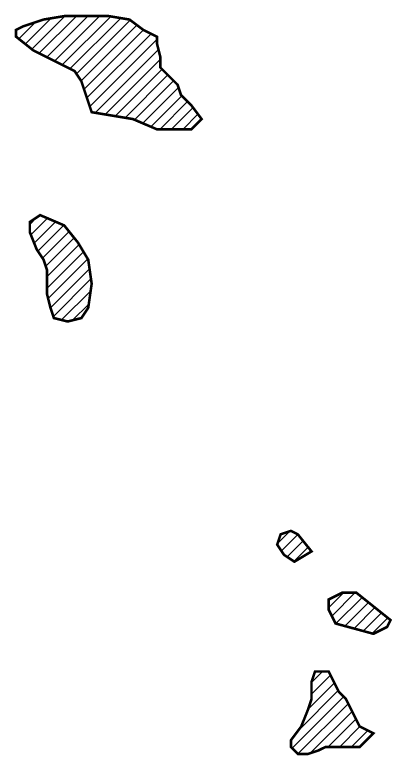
# Model space of a CAD drawing. Header units: metres. Extents: x 334593 to 339527, y 1757017 to 1769538.
# Drawn here: x 335389 to 335834, y 1761240 to 1762116 of the extents above; entities that cross this region are included whole.
import ezdxf

# ---------------------------------------------------------------- set-up
doc = ezdxf.new("R2010")
doc.units = ezdxf.units.M
doc.layers.add('NESTING GROUNDS OF BIRD', color=191, linetype='Continuous')
pattern_1 = [(45, (319707.518, 1754769.607), (-6.836194, 6.836194), [])]

msp = doc.modelspace()

# ---------------------------------------------------------------- hatches: boundary and pattern name
at = {"layer": 'NESTING GROUNDS OF BIRD'}
h = msp.add_hatch(dxfattribs=at)
h.set_pattern_fill('ANSI31', color=256, scale=3.044988)
h.set_pattern_definition(pattern_1)
h.paths.add_polyline_path([(335609.28, 1761993.05), (335597.1, 1761980.87), (335556.51, 1761980.87), (335528.09, 1761993.05), (335479.37, 1762001.17), (335475.31, 1762013.36), (335467.2, 1762037.72), (335459.08, 1762049.9), (335434.72, 1762062.08), (335410.36, 1762074.26), (335390.06, 1762090.5), (335390.06, 1762098.62), (335398.18, 1762102.68), (335422.54, 1762110.8), (335446.9, 1762114.86), (335467.2, 1762114.86), (335499.67, 1762114.86), (335524.03, 1762110.8), (335540.27, 1762098.62), (335556.51, 1762090.5), (335556.51, 1762082.38), (335560.57, 1762066.14), (335560.57, 1762053.96), (335568.69, 1762045.84), (335580.87, 1762033.66), (335584.93, 1762021.48), (335597.1, 1762009.29)])
h = msp.add_hatch(dxfattribs=at)
h.set_pattern_fill('ANSI31', color=256, scale=3.044988)
h.set_pattern_definition(pattern_1)
h.paths.add_polyline_path([(335467.2, 1761757.55), (335450.96, 1761753.49), (335434.72, 1761757.55), (335430.66, 1761769.74), (335426.6, 1761785.98), (335426.6, 1761814.4), (335422.54, 1761826.58), (335414.42, 1761838.76), (335406.3, 1761859.06), (335406.3, 1761871.24), (335418.48, 1761879.36), (335446.9, 1761867.18), (335463.14, 1761846.88), (335475.31, 1761826.58), (335479.37, 1761798.16), (335475.31, 1761769.74)])
h = msp.add_hatch(dxfattribs=at)
h.set_pattern_fill('ANSI31', color=256, scale=3.044988)
h.set_pattern_definition(pattern_1)
h.paths.add_polyline_path([(335739.19, 1761481.45), (335718.9, 1761469.27), (335706.72, 1761477.39), (335698.6, 1761489.57), (335702.66, 1761501.75), (335714.84, 1761505.81), (335722.95, 1761501.75)])
h = msp.add_hatch(dxfattribs=at)
h.set_pattern_fill('ANSI31', color=256, scale=3.044988)
h.set_pattern_definition(pattern_1)
h.paths.add_polyline_path([(335828.51, 1761392.13), (335812.27, 1761384), (335767.61, 1761396.19), (335759.49, 1761412.43), (335759.49, 1761424.61), (335775.73, 1761432.73), (335791.97, 1761432.73), (335812.27, 1761416.49), (335832.57, 1761400.25)])
h = msp.add_hatch(dxfattribs=at)
h.set_pattern_fill('ANSI31', color=256, scale=3.044988)
h.set_pattern_definition(pattern_1)
h.paths.add_polyline_path([(335812.27, 1761266.26), (335796.03, 1761250.01), (335779.79, 1761250.01), (335763.55, 1761250.01), (335755.43, 1761250.01), (335747.31, 1761245.95), (335735.13, 1761241.89), (335722.95, 1761241.89), (335714.84, 1761250.01), (335714.84, 1761258.13), (335727.01, 1761274.38), (335735.13, 1761294.68), (335739.19, 1761306.86), (335739.19, 1761327.16), (335743.25, 1761339.34), (335747.31, 1761339.34), (335759.49, 1761339.34), (335771.67, 1761314.98), (335779.79, 1761306.86), (335796.03, 1761274.38)])

# ---------------------------------------------------------------- linework, layer by layer
at = {"layer": 'NESTING GROUNDS OF BIRD', "color": 200, "lineweight": 50, "true_color": 0xc500ff, "const_width": 3.04}
for points in [[(335609.28, 1761993.05), (335597.1, 1761980.87), (335556.51, 1761980.87), (335528.09, 1761993.05), (335479.37, 1762001.17), (335475.31, 1762013.36), (335467.2, 1762037.72), (335459.08, 1762049.9), (335434.72, 1762062.08), (335410.36, 1762074.26), (335390.06, 1762090.5), (335390.06, 1762098.62), (335398.18, 1762102.68), (335422.54, 1762110.8), (335446.9, 1762114.86), (335467.2, 1762114.86), (335499.67, 1762114.86), (335524.03, 1762110.8), (335540.27, 1762098.62), (335556.51, 1762090.5), (335556.51, 1762082.38), (335560.57, 1762066.14), (335560.57, 1762053.96), (335568.69, 1762045.84), (335580.87, 1762033.66), (335584.93, 1762021.48), (335597.1, 1762009.29)], [(335467.2, 1761757.55), (335450.96, 1761753.49), (335434.72, 1761757.55), (335430.66, 1761769.74), (335426.6, 1761785.98), (335426.6, 1761814.4), (335422.54, 1761826.58), (335414.42, 1761838.76), (335406.3, 1761859.06), (335406.3, 1761871.24), (335418.48, 1761879.36), (335446.9, 1761867.18), (335463.14, 1761846.88), (335475.31, 1761826.58), (335479.37, 1761798.16), (335475.31, 1761769.74)], [(335739.19, 1761481.45), (335718.9, 1761469.27), (335706.72, 1761477.39), (335698.6, 1761489.57), (335702.66, 1761501.75), (335714.84, 1761505.81), (335722.95, 1761501.75)], [(335828.51, 1761392.13), (335812.27, 1761384), (335767.61, 1761396.19), (335759.49, 1761412.43), (335759.49, 1761424.61), (335775.73, 1761432.73), (335791.97, 1761432.73), (335812.27, 1761416.49), (335832.57, 1761400.25)], [(335812.27, 1761266.26), (335796.03, 1761250.01), (335779.79, 1761250.01), (335763.55, 1761250.01), (335755.43, 1761250.01), (335747.31, 1761245.95), (335735.13, 1761241.89), (335722.95, 1761241.89), (335714.84, 1761250.01), (335714.84, 1761258.13), (335727.01, 1761274.38), (335735.13, 1761294.68), (335739.19, 1761306.86), (335739.19, 1761327.16), (335743.25, 1761339.34), (335747.31, 1761339.34), (335759.49, 1761339.34), (335771.67, 1761314.98), (335779.79, 1761306.86), (335796.03, 1761274.38)]]:
    msp.add_lwpolyline(points, close=True, dxfattribs=at)

doc.saveas('drawing.dxf')
